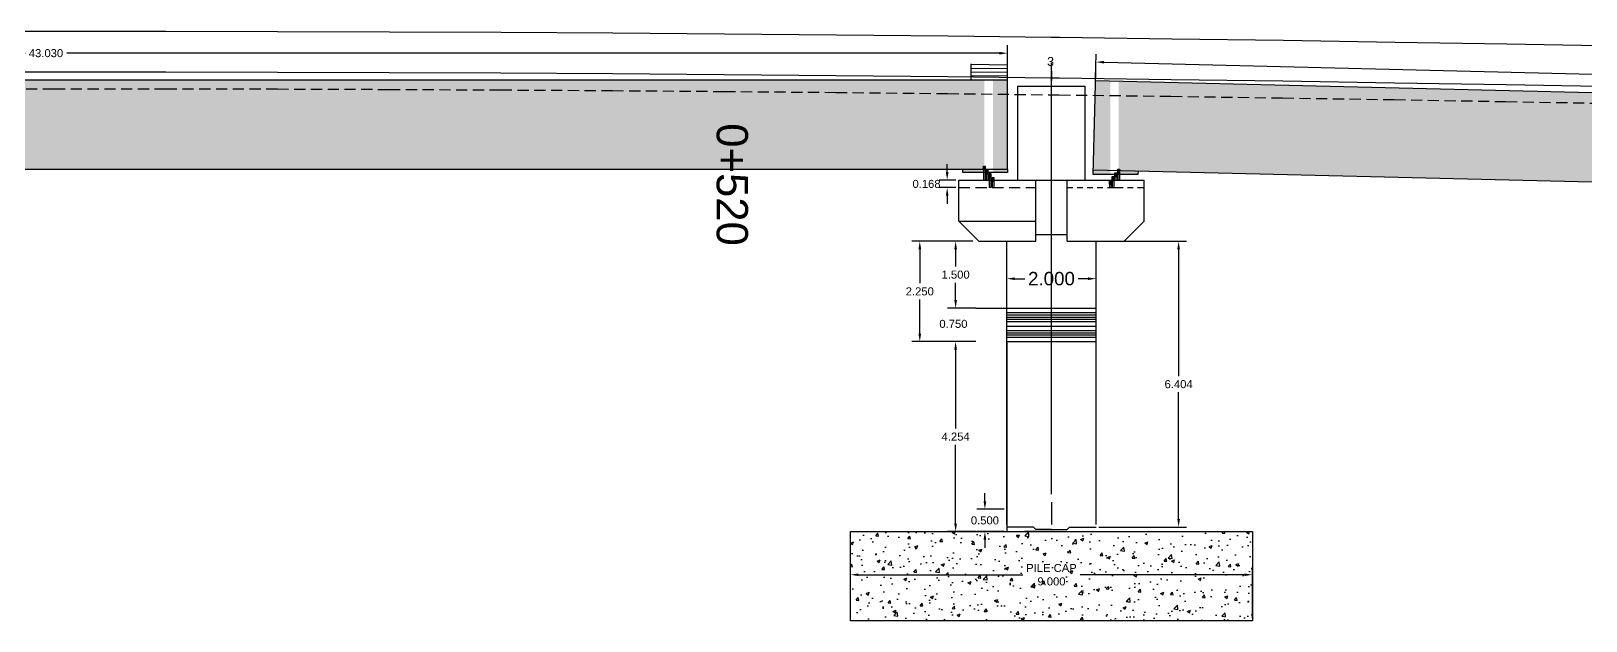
# Model space of a CAD drawing. Header units: inches. Extents: x 7464 to 8514, y 25455 to 25607.
# Drawn here: x 7968.26 to 8003.05, y 25549.64 to 25562.85 of the extents above; entities that cross this region are included whole.
import ezdxf

# ---------------------------------------------------------------- set-up
doc = ezdxf.new("R2010")
doc.units = ezdxf.units.IN
doc.header["$MEASUREMENT"] = 0
doc.linetypes.add('HIDDEN', pattern=[0.375, 0.25, -0.125])
doc.layers.add('DIM', color=4, linetype='Continuous')
doc.layers.add('STR-SECARROW', color=2, linetype='Continuous')
doc.styles.get("Standard").update_dxf_attribs({"font": 'arial.ttf'})
doc.dimstyles.get("Standard").update_dxf_attribs({"dimtxt": 0.18, "dimasz": 0.18, "dimexe": 0.18, "dimexo": 0.0625, "dimgap": 0.09, "dimtad": 0, "dimtih": 1, "dimtoh": 1, "dimdec": 3, "dimzin": 0, "dimdsep": 46, "dimtxsty": 'Standard', "dimcen": 0.09, "dimadec": 0, "dimazin": 0, "dimtfac": 1, "dimtdec": 3, "dimtofl": 0, "dimtmove": 0, "dimatfit": 3, "dimfxl": 1, "dimtolj": 1, "dimtzin": 0, "dimarcsym": 0})
pattern_1 = [(50, (7463.77217, 25341.85863), (0.35863009, -0.03137607), [0.0375, -0.4125]), (355, (7463.77217, 25341.85863), (-0.06937567, 0.37609607), [0.03, -0.33]), (100.4514, (7463.80206, 25341.856), (0.2892547, 0.34471977), [0.0318701, -0.35057106]), (46.1842, (7463.77217, 25341.95863), (0.53362052, -0.0827595), [0.05625, -0.61875]), (96.6356, (7463.81664, 25341.95173), (0.46733135, 0.48705894), [0.04780514, -0.5258565]), (351.1842, (7463.77217, 25341.9586), (0.46733097, 0.4870593), [0.045, -0.495]), (21, (7463.82217, 25341.93363), (0.29845353, -0.20130945), [0.0375, -0.4125]), (326, (7463.82217, 25341.93363), (0.12165767, 0.36257502), [0.03, -0.33]), (71.4514, (7463.84704, 25341.91685), (0.42011131, 0.16126525), [0.0318701, -0.35057106]), (37.5, (7463.77217, 25341.85863), (0.006079928, 0.166446927), [0, -0.326, 0, -0.335, 0, -0.33125]), (7.5, (7463.77217, 25341.85863), (0.13153477, 0.197205856), [0, -0.191, 0, -0.3185, 0, -0.12625]), (327.5, (7463.66067, 25341.85863), (0.266911218, -0.011277436), [0, -0.125, 0, -0.39, 0, -0.5175]), (317.5, (7463.61067, 25341.85863), (0.291593085, 0.05005249), [0, -0.1625, 0, -0.259, 0, -0.3675])]

# ---------------------------------------------------------------- blocks, each defined once
blk = doc.blocks.new('*D4')
at = {"color": 0, "lineweight": -2, "transparency": 16777216}
for p, q in [((7990.092, 25557.372), (7990.092, 25557.489)), ((7990.272, 25557.309), (7990.494, 25557.309)), ((7991.912, 25557.309), (7991.69, 25557.309)), ((7992.092, 25557.372), (7992.092, 25557.489))]:
    blk.add_line(p, q, dxfattribs=at)
at = {"color": 0, "transparency": 16777216}
for points in [[(7990.272, 25557.339), (7990.272, 25557.279), (7990.092, 25557.309)], [(7991.912, 25557.339), (7991.912, 25557.279), (7992.092, 25557.309)]]:
    blk.add_solid(points, dxfattribs=at)
at = {"layer": 'Defpoints', "color": 0, "transparency": 16777216}
for p in [(7990.092, 25557.309), (7992.092, 25557.309), (7992.092, 25557.309)]:
    blk.add_point(p, dxfattribs=at)
at = {"color": 0, "transparency": 16777216, "insert": (7991.092, 25557.309), "char_height": 0.3, "attachment_point": 5}
blk.add_mtext('\\A1;2.000', dxfattribs=at)
blk = doc.blocks.new('*D6')
at = {"color": 0, "lineweight": -2, "transparency": 16777216}
for p, q in [((7986.592, 25549.707), (7986.592, 25550.859)), ((7986.772, 25550.679), (7990.451, 25550.679)), ((7995.412, 25550.679), (7991.733, 25550.679)), ((7995.592, 25549.707), (7995.592, 25550.859))]:
    blk.add_line(p, q, dxfattribs=at)
at = {"color": 0, "transparency": 16777216}
for points in [[(7986.772, 25550.709), (7986.772, 25550.649), (7986.592, 25550.679)], [(7995.412, 25550.709), (7995.412, 25550.649), (7995.592, 25550.679)]]:
    blk.add_solid(points, dxfattribs=at)
at = {"layer": 'Defpoints', "color": 0, "transparency": 16777216}
for p in [(7995.592, 25550.679), (7986.592, 25549.645), (7995.592, 25549.645)]:
    blk.add_point(p, dxfattribs=at)
at = {"color": 0, "transparency": 16777216, "insert": (7991.092, 25550.679), "char_height": 0.18, "attachment_point": 5}
blk.add_mtext('\\A1;PILE CAP\\P9.000', dxfattribs=at)
blk = doc.blocks.new('*D22')
at = {"color": 0, "lineweight": -2, "transparency": 16777216}
for p, q in [((7988.947, 25556.829), (7988.947, 25557.009)), ((7989.396, 25556.649), (7988.767, 25556.649)), ((7989.396, 25555.899), (7988.767, 25555.899)), ((7988.947, 25555.719), (7988.947, 25555.539))]:
    blk.add_line(p, q, dxfattribs=at)
at = {"color": 0, "transparency": 16777216}
for points in [[(7988.917, 25556.829), (7988.977, 25556.829), (7988.947, 25556.649)], [(7988.917, 25555.719), (7988.977, 25555.719), (7988.947, 25555.899)]]:
    blk.add_solid(points, dxfattribs=at)
at = {"layer": 'Defpoints', "color": 0, "transparency": 16777216}
for p in [(7989.459, 25556.649), (7988.947, 25555.899), (7989.459, 25555.899)]:
    blk.add_point(p, dxfattribs=at)
at = {"color": 0, "transparency": 16777216, "insert": (7988.898, 25556.297), "char_height": 0.18, "attachment_point": 5}
blk.add_mtext('\\A1;0.750', dxfattribs=at)
blk = doc.blocks.new('*D23')
at = {"color": 0, "lineweight": -2, "transparency": 16777216}
for p, q in [((7989.334, 25558.149), (7987.965, 25558.149)), ((7988.145, 25557.969), (7988.145, 25557.206)), ((7988.145, 25556.079), (7988.145, 25556.842)), ((7989.334, 25555.899), (7987.965, 25555.899))]:
    blk.add_line(p, q, dxfattribs=at)
at = {"color": 0, "transparency": 16777216}
for points in [[(7988.115, 25557.969), (7988.175, 25557.969), (7988.145, 25558.149)], [(7988.115, 25556.079), (7988.175, 25556.079), (7988.145, 25555.899)]]:
    blk.add_solid(points, dxfattribs=at)
at = {"layer": 'Defpoints', "color": 0, "transparency": 16777216}
for p in [(7988.145, 25558.149), (7989.396, 25558.149), (7989.396, 25555.899)]:
    blk.add_point(p, dxfattribs=at)
at = {"color": 0, "transparency": 16777216, "insert": (7988.145, 25557.024), "char_height": 0.18, "attachment_point": 5}
blk.add_mtext('\\A1;2.250', dxfattribs=at)
blk = doc.blocks.new('*D24')
at = {"color": 0, "lineweight": -2, "transparency": 16777216}
for p, q in [((7989.396, 25555.899), (7988.767, 25555.899)), ((7988.947, 25555.719), (7988.947, 25553.954)), ((7988.947, 25551.825), (7988.947, 25553.59)), ((7989.396, 25551.645), (7988.767, 25551.645))]:
    blk.add_line(p, q, dxfattribs=at)
at = {"color": 0, "transparency": 16777216}
for points in [[(7988.917, 25555.719), (7988.977, 25555.719), (7988.947, 25555.899)], [(7988.917, 25551.825), (7988.977, 25551.825), (7988.947, 25551.645)]]:
    blk.add_solid(points, dxfattribs=at)
at = {"layer": 'Defpoints', "color": 0, "transparency": 16777216}
for p in [(7988.947, 25555.899), (7989.459, 25555.899), (7989.459, 25551.645)]:
    blk.add_point(p, dxfattribs=at)
at = {"color": 0, "transparency": 16777216, "insert": (7988.947, 25553.772), "char_height": 0.18, "attachment_point": 5}
blk.add_mtext('\\A1;4.254', dxfattribs=at)
blk = doc.blocks.new('*D21')
at = {"color": 0, "lineweight": -2, "transparency": 16777216}
for p, q in [((7989.334, 25558.149), (7988.767, 25558.149)), ((7988.947, 25557.969), (7988.947, 25557.581)), ((7988.947, 25556.829), (7988.947, 25557.217)), ((7989.334, 25556.649), (7988.767, 25556.649))]:
    blk.add_line(p, q, dxfattribs=at)
at = {"color": 0, "transparency": 16777216}
for points in [[(7988.917, 25557.969), (7988.977, 25557.969), (7988.947, 25558.149)], [(7988.917, 25556.829), (7988.977, 25556.829), (7988.947, 25556.649)]]:
    blk.add_solid(points, dxfattribs=at)
at = {"layer": 'Defpoints', "color": 0, "transparency": 16777216}
for p in [(7988.947, 25558.149), (7989.396, 25558.149), (7989.396, 25556.649)]:
    blk.add_point(p, dxfattribs=at)
at = {"color": 0, "transparency": 16777216, "insert": (7988.947, 25557.399), "char_height": 0.18, "attachment_point": 5}
blk.add_mtext('\\A1;1.500', dxfattribs=at)
blk = doc.blocks.new('*D97')
at = {"layer": 'Defpoints', "color": 0, "transparency": 16777216}
for p in [(7988.758, 25559.517), (7989.018, 25559.517), (7989.018, 25559.349)]:
    blk.add_point(p, dxfattribs=at)
at = {"layer": 'STR-SECARROW', "color": 0, "lineweight": -2, "transparency": 16777216}
for p, q in [((7988.758, 25559.697), (7988.758, 25559.877)), ((7988.955, 25559.517), (7988.578, 25559.517)), ((7988.955, 25559.349), (7988.578, 25559.349)), ((7988.758, 25559.169), (7988.758, 25558.989))]:
    blk.add_line(p, q, dxfattribs=at)
at = {"layer": 'STR-SECARROW', "color": 0, "transparency": 16777216}
for points in [[(7988.728, 25559.697), (7988.788, 25559.697), (7988.758, 25559.517)], [(7988.728, 25559.169), (7988.788, 25559.169), (7988.758, 25559.349)]]:
    blk.add_solid(points, dxfattribs=at)
at = {"layer": 'STR-SECARROW', "color": 0, "transparency": 16777216, "insert": (7988.296, 25559.431), "char_height": 0.18, "attachment_point": 5}
blk.add_mtext('\\A1;0.168', dxfattribs=at)
blk = doc.blocks.new('*D114')
at = {"layer": 'Defpoints', "color": 0, "transparency": 16777216}
for p in [(7990.092, 25552.145), (7989.602, 25551.645), (7990.092, 25551.645)]:
    blk.add_point(p, dxfattribs=at)
at = {"layer": 'DIM', "color": 0, "lineweight": -2, "transparency": 16777216}
for p, q in [((7989.602, 25552.325), (7989.602, 25552.505)), ((7990.03, 25552.145), (7989.422, 25552.145)), ((7990.03, 25551.645), (7989.422, 25551.645)), ((7989.602, 25551.465), (7989.602, 25551.285))]:
    blk.add_line(p, q, dxfattribs=at)
at = {"layer": 'DIM', "color": 0, "transparency": 16777216}
for points in [[(7989.572, 25552.325), (7989.632, 25552.325), (7989.602, 25552.145)], [(7989.572, 25551.465), (7989.632, 25551.465), (7989.602, 25551.645)]]:
    blk.add_solid(points, dxfattribs=at)
at = {"layer": 'DIM', "color": 0, "transparency": 16777216, "insert": (7989.602, 25551.895), "char_height": 0.18, "attachment_point": 5}
blk.add_mtext('\\A1;0.500', dxfattribs=at)
blk = doc.blocks.new('*D136')
at = {"color": 0, "lineweight": -2, "transparency": 16777216}
for p, q in [((7947.077, 25561.826), (7947.077, 25562.539)), ((7990.107, 25561.826), (7990.107, 25562.539)), ((7947.257, 25562.359), (7968.125, 25562.359)), ((7989.927, 25562.359), (7969.059, 25562.359))]:
    blk.add_line(p, q, dxfattribs=at)
at = {"color": 0, "transparency": 16777216}
for points in [[(7947.257, 25562.389), (7947.257, 25562.329), (7947.077, 25562.359)], [(7989.927, 25562.389), (7989.927, 25562.329), (7990.107, 25562.359)]]:
    blk.add_solid(points, dxfattribs=at)
at = {"layer": 'Defpoints', "color": 0, "transparency": 16777216}
for p in [(7990.107, 25562.359), (7947.077, 25561.764), (7990.107, 25561.763)]:
    blk.add_point(p, dxfattribs=at)
at = {"color": 0, "transparency": 16777216, "insert": (7968.592, 25562.359), "char_height": 0.18, "attachment_point": 5}
blk.add_mtext('\\A1;43.030', dxfattribs=at)
blk = doc.blocks.new('*D137')
at = {"color": 0, "lineweight": -2, "transparency": 16777216}
for p, q in [((7992.08, 25561.802), (7992.093, 25562.341)), ((7992.269, 25562.157), (8013.131, 25561.649)), ((8034.926, 25561.119), (8014.065, 25561.626)), ((8035.097, 25560.756), (8035.111, 25561.295))]:
    blk.add_line(p, q, dxfattribs=at)
at = {"color": 0, "transparency": 16777216}
for points in [[(7992.27, 25562.187), (7992.268, 25562.127), (7992.089, 25562.161)], [(8034.927, 25561.149), (8034.926, 25561.089), (8035.106, 25561.115)]]:
    blk.add_solid(points, dxfattribs=at)
at = {"layer": 'Defpoints', "color": 0, "transparency": 16777216}
for p in [(7992.089, 25562.161), (7992.079, 25561.739), (8035.096, 25560.693)]:
    blk.add_point(p, dxfattribs=at)
at = {"color": 0, "transparency": 16777216, "insert": (8013.598, 25561.638), "char_height": 0.18, "attachment_point": 5}
blk.add_mtext('\\A1;43.030', dxfattribs=at)
blk = doc.blocks.new('*D160')
at = {"color": 0, "lineweight": -2, "transparency": 16777216}
for p, q in [((7992.143, 25558.149), (7994.117, 25558.149)), ((7993.937, 25557.969), (7993.937, 25555.129)), ((7993.937, 25551.925), (7993.937, 25554.765)), ((7992.155, 25551.745), (7994.117, 25551.745))]:
    blk.add_line(p, q, dxfattribs=at)
at = {"color": 0, "transparency": 16777216}
for points in [[(7993.907, 25557.969), (7993.967, 25557.969), (7993.937, 25558.149)], [(7993.907, 25551.925), (7993.967, 25551.925), (7993.937, 25551.745)]]:
    blk.add_solid(points, dxfattribs=at)
at = {"layer": 'Defpoints', "color": 0, "transparency": 16777216}
for p in [(7992.08, 25558.149), (7993.937, 25558.149), (7992.092, 25551.745)]:
    blk.add_point(p, dxfattribs=at)
at = {"color": 0, "transparency": 16777216, "insert": (7993.937, 25554.947), "char_height": 0.18, "attachment_point": 5}
blk.add_mtext('\\A1;6.404', dxfattribs=at)

msp = doc.modelspace()

# ---------------------------------------------------------------- hatches: boundary and pattern name
h = msp.add_hatch()
h.set_pattern_fill('ANSI31', color=4, scale=0.2, style=0)
h.set_pattern_definition([(45, (7463.80732, 25341.99002), (-0.0176776695, 0.0176776695), [])])
h.paths.add_polyline_path([(7989.5672, 25559.8321), (7989.5672, 25559.7451), (7989.6071, 25559.7451), (7989.6071, 25559.8321)])
h = msp.add_hatch()
h.set_pattern_fill('ANSI31', color=4, scale=0.2, style=0)
h.set_pattern_definition([(45, (7463.87032, 25341.905275), (-0.0176776695, 0.0176776695), [])])
h.paths.add_polyline_path([(7989.6302, 25559.7473), (7989.6302, 25559.6603), (7989.6701, 25559.6603), (7989.6701, 25559.7473)])
h = msp.add_hatch()
h.set_pattern_fill('ANSI31', color=4, scale=0.2, style=0)
h.set_pattern_definition([(45, (7466.75332, 25341.835441), (-0.0176776695, 0.0176776695), [])])
h.paths.add_polyline_path([(7992.5132, 25559.6775), (7992.5132, 25559.5905), (7992.5531, 25559.5905), (7992.5531, 25559.6775)])
h = msp.add_hatch()
h.set_pattern_fill('ANSI31', color=4, scale=0.2, style=0)
h.set_pattern_definition([(45, (7466.81632, 25341.918642), (-0.0176776695, 0.0176776695), [])])
h.paths.add_polyline_path([(7992.5762, 25559.7607), (7992.5762, 25559.6737), (7992.6161, 25559.6737), (7992.6161, 25559.7607)])
h = msp.add_hatch()
h.set_pattern_fill('ANSI31', color=4, scale=0.2, style=0)
h.set_pattern_definition([(45, (7463.93432, 25341.820518), (-0.0176776695, 0.0176776695), [])])
h.paths.add_polyline_path([(7989.6942, 25559.6626), (7989.6942, 25559.5756), (7989.7341, 25559.5756), (7989.7341, 25559.6626)])
h = msp.add_hatch()
h.set_pattern_fill('ANSI31', color=4, scale=0.2, style=0)
h.set_pattern_definition([(45, (7464.00432, 25341.73569), (-0.0176776695, 0.0176776695), [])])
h.paths.add_polyline_path([(7989.7642, 25559.5777), (7989.7642, 25559.4907), (7989.8041, 25559.4907), (7989.8041, 25559.5777)])
h = msp.add_hatch()
h.set_pattern_fill('ANSI31', color=4, scale=0.2, style=0)
h.set_pattern_definition([(45, (7466.62732, 25341.66904), (-0.0176776695, 0.0176776695), [])])
h.paths.add_polyline_path([(7992.3872, 25559.5111), (7992.3872, 25559.4241), (7992.4271, 25559.4241), (7992.4271, 25559.5111)])
h = msp.add_hatch()
h.set_pattern_fill('ANSI31', color=4, scale=0.2, style=0)
h.set_pattern_definition([(45, (7466.69032, 25341.75224), (-0.0176776695, 0.0176776695), [])])
h.paths.add_polyline_path([(7992.4502, 25559.5943), (7992.4502, 25559.5073), (7992.4901, 25559.5073), (7992.4901, 25559.5943)])
h = msp.add_hatch()
h.set_pattern_fill('AR-CONC', color=256, scale=0.1, style=0)
h.set_pattern_definition([(50, (7553.79217, 25341.54777), (0.7172602, -0.0627521), [0.075, -0.825]), (355, (7553.7922, 25341.5478), (-0.1387513, 0.7521921), [0.06, -0.66]), (100.4514, (7553.85194, 25341.54254), (0.5785094, 0.6894395), [0.0637402, -0.7011421]), (46.1842, (7553.7922, 25341.7478), (1.067241, -0.165519), [0.1125, -1.2375]), (96.6356, (7553.8811, 25341.734), (0.9346627, 0.9741179), [0.0956103, -1.051713]), (351.1842, (7553.7922, 25341.7478), (0.934662, 0.9741186), [0.09, -0.99]), (21, (7553.89217, 25341.69777), (0.59690705, -0.4026189), [0.075, -0.825]), (326, (7553.8922, 25341.6978), (0.2433153, 0.72515), [0.06, -0.66]), (71.4514, (7553.9419, 25341.6642), (0.8402226, 0.3225305), [0.0637402, -0.7011421]), (37.5, (7553.79217, 25341.54777), (0.01215986, 0.33289385), [0, -0.652, 0, -0.67, 0, -0.6625]), (7.5, (7553.79217, 25341.54777), (0.26306954, 0.3944117), [0, -0.382, 0, -0.637, 0, -0.2525]), (327.5, (7553.56917, 25341.54777), (0.53382244, -0.02255487), [0, -0.25, 0, -0.78, 0, -1.035]), (317.5, (7553.46917, 25341.54777), (0.58318617, 0.100105), [0, -0.325, 0, -0.518, 0, -0.735])])
h.paths.add_polyline_path([(7995.5922, 25551.6448), (7986.5922, 25551.6448), (7986.5922, 25549.6448), (7995.5922, 25549.6448)])
at = {"layer": 'DIM'}
h = msp.add_hatch(dxfattribs=at)
h.set_pattern_fill('AR-CONC', color=125, scale=0.05, style=0)
h.set_pattern_definition(pattern_1)
h.paths.add_polyline_path([(7947.4072, 25561.7639), (7947.0771, 25561.7639), (7947.0771, 25559.7639), (7947.4072, 25559.7639)])
h.paths.add_polyline_path([(7947.4072, 25559.6889), (7947.4072, 25559.7639), (7947.0771, 25559.7639), (7947.0771, 25559.6889)])
h.paths.add_polyline_path([(7948.0771, 25559.6889), (7948.0771, 25559.7639), (7947.6161, 25559.7639), (7947.6161, 25559.746), (7947.6161, 25559.6889)])
h.paths.add_polyline_path([(7989.5672, 25559.7634), (7989.5672, 25559.8321), (7989.5872, 25559.8321), (7989.5872, 25561.7634), (7947.5962, 25561.7639), (7947.5962, 25559.833), (7947.6161, 25559.833), (7947.6161, 25559.7639)])
h.paths.add_polyline_path([(7990.1071, 25561.7634), (7989.7842, 25561.7634), (7989.7842, 25559.7634), (7990.1071, 25559.7634)])
h.paths.add_polyline_path([(7990.1071, 25559.6884), (7990.1071, 25559.7634), (7989.7842, 25559.7634), (7989.7842, 25559.6884)])
h.paths.add_polyline_path([(7989.5672, 25559.6884), (7989.5672, 25559.7451), (7989.5672, 25559.7634), (7989.1071, 25559.7634), (7989.1071, 25559.6884)])
h.paths.add_polyline_path([(7948.5174, 25559.9371), (7949.2367, 25559.9371), (7949.2367, 25560.3081), (7948.5174, 25560.3081)], flags=24)
h.paths.add_polyline_path([(7988.9588, 25561.3047), (7989.678, 25561.3047), (7989.678, 25561.6756), (7988.9588, 25561.6756)], flags=9)
h.paths.add_polyline_path([(7986.0837, 25559.7797), (7987.2923, 25559.7797), (7987.2923, 25560.451), (7986.0837, 25560.451)], flags=24)
h.paths.add_polyline_path([(7949.8763, 25559.7186), (7951.085, 25559.7186), (7951.085, 25560.3899), (7949.8763, 25560.3899)], flags=9)
h.paths.add_polyline_path([(7983.2145, 25561.0065), (7983.2145, 25557.91), (7984.657, 25557.91), (7984.657, 25561.0065)], flags=9)
h.paths.add_polyline_path([(7963.2145, 25561.0495), (7963.2145, 25557.953), (7964.657, 25557.953), (7964.657, 25561.0495)], flags=9)
h = msp.add_hatch(dxfattribs=at)
h.set_pattern_fill('AR-CONC', color=125, scale=0.05, style=0)
h.set_pattern_definition(pattern_1)
h.paths.add_polyline_path([(7992.4072, 25561.7314), (7992.0787, 25561.7394), (7992.03, 25559.74), (7992.4072, 25559.7308)])
h.paths.add_polyline_path([(7992.4072, 25559.7308), (7992.03, 25559.74), (7992.0276, 25559.6407), (7992.4072, 25559.6407)])
h.paths.add_polyline_path([(7993.0294, 25559.7157), (7992.6161, 25559.7257), (7992.6161, 25559.6407), (7993.0276, 25559.6407)], flags=17)
h.paths.add_polyline_path([(7992.5962, 25561.7268), (7992.5962, 25559.7607), (7992.6161, 25559.7607), (7992.6161, 25559.7257), (7993.0294, 25559.7157), (8034.5672, 25558.7054), (8034.5672, 25558.7743), (8034.5842, 25560.7055)])
h.paths.add_polyline_path([(8035.0959, 25560.6931), (8034.7762, 25560.7009), (8034.7762, 25558.7003), (8035.0473, 25558.6937)])
h.paths.add_polyline_path([(8035.0473, 25558.6937), (8034.7762, 25558.7003), (8034.7762, 25558.6187), (8035.0455, 25558.6187)])
h.paths.add_polyline_path([(8034.5672, 25558.6873), (8034.5672, 25558.7054), (8034.0479, 25558.718), (8034.0455, 25558.6187), (8034.5672, 25558.6187)])
h.paths.add_polyline_path([(8030.9113, 25558.8136), (8032.1207, 25558.8136), (8032.1207, 25559.4849), (8030.9113, 25559.4849)], flags=24)
h.paths.add_polyline_path([(7993.6526, 25559.7471), (7994.8613, 25559.7471), (7994.8613, 25560.4184), (7993.6526, 25560.4184)], flags=24)
h.paths.add_polyline_path([(8023.2145, 25560.4195), (8023.2145, 25557.323), (8024.657, 25557.323), (8024.657, 25560.4195)], flags=9)
h.paths.add_polyline_path([(8003.2145, 25560.7965), (8003.2145, 25557.7), (8004.657, 25557.7), (8004.657, 25560.7965)], flags=9)

# ---------------------------------------------------------------- linework, layer by layer
at = {"color": 0}
for p, q in [((7991.0922, 25552.4862), (7991.0922, 25562.1409)), ((7989.0178, 25558.5991), (7989.0178, 25559.5171)), ((7990.7428, 25558.1491), (7990.7428, 25559.5171)), ((7991.4428, 25558.1491), (7991.4428, 25559.5171)), ((7993.1678, 25558.5991), (7993.1678, 25559.5171)), ((7989.4678, 25558.1491), (7989.0178, 25558.5991)), ((7990.7428, 25558.2991), (7991.4428, 25558.2991)), ((7992.7178, 25558.1491), (7993.1678, 25558.5991)), ((7989.4678, 25558.1491), (7990.7428, 25558.1491)), ((7990.0922, 25551.8026), (7990.0922, 25558.1491)), ((7991.4428, 25558.1491), (7992.7178, 25558.1491)), ((7992.0922, 25551.8026), (7992.0922, 25558.1491))]:
    msp.add_line(p, q, dxfattribs=at)
for p, q in [((7991.0922, 25561.9634), (7991.0922, 25561.7433)), ((7990.3422, 25559.5171), (7990.3422, 25561.6171)), ((7990.3422, 25561.6171), (7991.8422, 25561.6171)), ((7991.8422, 25559.5171), (7991.8422, 25561.6171)), ((7989.0178, 25559.5171), (7993.1678, 25559.5171)), ((7989.0178, 25559.5171), (7993.1678, 25559.5171)), ((7990.0922, 25556.6491), (7992.0922, 25556.6491)), ((7990.0922, 25555.8991), (7992.0922, 25555.8991)), ((7991.0922, 25552.3026), (7991.0922, 25551.8026)), ((7990.6922, 25551.7448), (7990.0922, 25551.7448)), ((7990.7422, 25551.6948), (7990.6922, 25551.7448)), ((7991.0922, 25551.6948), (7990.7422, 25551.6948)), ((7991.0922, 25551.6948), (7991.4422, 25551.6948)), ((7991.4422, 25551.6948), (7991.4922, 25551.7448)), ((7991.4922, 25551.7448), (7992.0922, 25551.7448)), ((7986.5922, 25549.6448), (7986.5922, 25551.6448)), ((7986.5922, 25551.6448), (7995.5922, 25551.6448)), ((7991.0922, 25551.6448), (7990.4908, 25551.6448)), ((7991.0922, 25551.6448), (7994.0922, 25551.6448)), ((7995.5922, 25551.6448), (7995.5922, 25549.6448)), ((7995.5922, 25549.6448), (7986.5922, 25549.6448))]:
    msp.add_line(p, q)
at = {"color": 4}
for p, q in [((7989.1071, 25559.6884), (7989.1071, 25559.7634)), ((7990.1071, 25559.6884), (7989.1071, 25559.6884)), ((7990.1071, 25559.7634), (7990.1071, 25559.6884)), ((7990.0922, 25556.2491), (7992.0922, 25556.2491))]:
    msp.add_line(p, q, dxfattribs=at)
at = {"color": 3}
for p, q in [((7990.0922, 25556.5491), (7992.0922, 25556.5491)), ((7990.0922, 25556.4991), (7992.0922, 25556.4991)), ((7990.0922, 25556.4491), (7992.0922, 25556.4491)), ((7990.0922, 25556.3991), (7992.0922, 25556.3991)), ((7990.0922, 25556.3491), (7992.0922, 25556.3491)), ((7990.0922, 25556.1491), (7992.0922, 25556.1491)), ((7990.0922, 25556.0991), (7992.0922, 25556.0991)), ((7990.0922, 25556.0491), (7992.0922, 25556.0491)), ((7990.0922, 25555.9991), (7992.0922, 25555.9991))]:
    msp.add_line(p, q, dxfattribs=at)
at = {"color": 6}
for points in [[(7966.2713, 25562.8536), (7968.7719, 25562.8546), (7971.2732, 25562.8536), (7973.7744, 25562.8476), (7976.2753, 25562.8386), (7978.7762, 25562.8266), (7981.2773, 25562.8116), (7983.7784, 25562.7926), (7986.2794, 25562.7706), (7988.7805, 25562.7446), (7991.0804, 25562.7176), (7991.2808, 25562.7156), (7993.7824, 25562.6836), (7996.2835, 25562.6475), (7998.7844, 25562.6085), (8001.2854, 25562.5665), (8003.7866, 25562.5205)], [(7989.2906, 25562.0265), (7990.1101, 25562.0169)]]:
    msp.add_lwpolyline(points, dxfattribs=at)
at = {"color": 1}
msp.add_lwpolyline([(7989.2906, 25562.1105), (7990.1111, 25562.1009)], dxfattribs=at)
at = {"color": 110}
msp.add_lwpolyline([(7966.2724, 25561.9436), (7968.7722, 25561.9446), (7971.272, 25561.9436), (7973.7717, 25561.9376), (7976.2715, 25561.9286), (7978.7713, 25561.9166), (7981.2711, 25561.9016), (7983.7709, 25561.8826), (7986.2707, 25561.8606), (7988.7704, 25561.8346), (7991.0705, 25561.8076), (7991.2704, 25561.8056), (7993.77, 25561.7736), (7996.2698, 25561.7376), (7998.7696, 25561.6986), (8001.2694, 25561.6567), (8003.7692, 25561.6107)], dxfattribs=at)
at = {"color": 3}
msp.add_lwpolyline([(7989.2906, 25561.9425), (7990.1091, 25561.9329)], dxfattribs=at)
at = {"color": 2}
msp.add_lwpolyline([(7989.2906, 25561.8585), (7990.1081, 25561.8489)], dxfattribs=at)
at = {"color": 40, "linetype": 'HIDDEN'}
msp.add_lwpolyline([(7966.2728, 25561.5636), (7968.7724, 25561.5646), (7971.2714, 25561.5636), (7973.7706, 25561.5576), (7976.2699, 25561.5486), (7978.7693, 25561.5366), (7981.2685, 25561.5216), (7983.7678, 25561.5026), (7986.267, 25561.4807), (7988.7662, 25561.4547), (7991.0663, 25561.4277), (7991.2661, 25561.4257), (7993.7649, 25561.3937), (7996.2641, 25561.3577), (7998.7635, 25561.3187), (8001.2627, 25561.2767), (8003.7619, 25561.2307)], dxfattribs=at)
at = {"layer": 'DIM', "color": 2}
for p, q in [((7989.2906, 25562.1215), (7989.2906, 25561.7634)), ((7990.1071, 25561.7634), (7990.1112, 25562.1119)), ((7989.5672, 25559.7451), (7989.5672, 25559.5171)), ((7989.6071, 25559.7451), (7989.6071, 25559.5171)), ((7989.7341, 25559.3491), (7989.6942, 25559.3491)), ((7992.3872, 25559.3491), (7992.5646, 25559.3491)), ((7989.0178, 25558.5991), (7990.7428, 25558.5991)), ((7989.3962, 25556.6491), (7990.0922, 25556.6491)), ((7990.0922, 25555.8991), (7990.0922, 25551.8026)), ((7990.0922, 25552.1448), (7990.0922, 25551.6448))]:
    msp.add_line(p, q, dxfattribs=at)
at = {"layer": 'DIM', "color": 2, "linetype": 'HIDDEN'}
msp.add_line((7989.0178, 25559.3491), (7990.7428, 25559.3491), dxfattribs=at)
at = {"layer": 'DIM', "color": 2, "linetype": 'HIDDEN', "ltscale": 0.5}
msp.add_line((7991.4428, 25559.3491), (7993.1678, 25559.3491), dxfattribs=at)
at = {"layer": 'DIM', "color": 2}
for points in [[(7989.5672, 25559.8321), (7989.6071, 25559.8321), (7989.6071, 25559.7451), (7989.5672, 25559.7451)], [(7989.6302, 25559.7473), (7989.6701, 25559.7473), (7989.6701, 25559.6603), (7989.6302, 25559.6603)], [(7992.5132, 25559.6775), (7992.5531, 25559.6775), (7992.5531, 25559.5905), (7992.5132, 25559.5905)], [(7992.5762, 25559.7607), (7992.6161, 25559.7607), (7992.6161, 25559.6737), (7992.5762, 25559.6737)], [(7989.6942, 25559.6626), (7989.7341, 25559.6626), (7989.7341, 25559.5756), (7989.6942, 25559.5756)], [(7989.7642, 25559.5777), (7989.8041, 25559.5777), (7989.8041, 25559.4907), (7989.7642, 25559.4907)], [(7992.3872, 25559.5111), (7992.4271, 25559.5111), (7992.4271, 25559.4241), (7992.3872, 25559.4241)], [(7992.4502, 25559.5943), (7992.4901, 25559.5943), (7992.4901, 25559.5073), (7992.4502, 25559.5073)]]:
    msp.add_lwpolyline(points, close=True, dxfattribs=at)
at = {"layer": 'STR-SECARROW', "color": 6}
for p, q in [((7947.0771, 25561.7639), (7990.1071, 25561.7634)), ((7990.1071, 25559.7634), (7990.1071, 25561.7634)), ((7992.0276, 25559.6407), (7992.0838, 25561.9512)), ((8035.0959, 25560.6931), (7992.0787, 25561.7394)), ((7947.0771, 25559.7639), (7990.1071, 25559.7634)), ((8035.0473, 25558.6937), (7992.03, 25559.74)), ((7993.0294, 25559.7157), (7993.0276, 25559.6407)), ((7993.0276, 25559.6407), (7992.0276, 25559.6407))]:
    msp.add_line(p, q, dxfattribs=at)
at = {"layer": 'STR-SECARROW', "color": 2}
for p, q in [((7989.6302, 25559.6917), (7989.6302, 25559.5171)), ((7989.6701, 25559.6917), (7989.6701, 25559.5171)), ((7992.5132, 25559.6775), (7992.5132, 25559.5171)), ((7992.5132, 25559.6775), (7992.5531, 25559.6775)), ((7992.5531, 25559.6775), (7992.5531, 25559.5171)), ((7992.5762, 25559.7607), (7992.5762, 25559.5171)), ((7992.5762, 25559.7607), (7992.6161, 25559.7607)), ((7992.5762, 25559.6737), (7992.6161, 25559.6737)), ((7992.5762, 25559.6737), (7992.6161, 25559.6737)), ((7992.6161, 25559.7607), (7992.6161, 25559.5171)), ((7989.6302, 25559.6603), (7989.6701, 25559.6603)), ((7989.6942, 25559.5756), (7989.6942, 25559.3491)), ((7989.6942, 25559.5756), (7989.7341, 25559.5756)), ((7989.7341, 25559.5756), (7989.7341, 25559.3491)), ((7989.7642, 25559.5777), (7989.8041, 25559.5777)), ((7989.7642, 25559.5221), (7989.7642, 25559.3491)), ((7989.7642, 25559.4907), (7989.8041, 25559.4907)), ((7989.7642, 25559.4907), (7989.8041, 25559.4907)), ((7989.8041, 25559.5221), (7989.8041, 25559.3491)), ((7992.3872, 25559.5111), (7992.3872, 25559.3491)), ((7992.3872, 25559.5111), (7992.4271, 25559.5111)), ((7992.3872, 25559.4241), (7992.4271, 25559.4241)), ((7992.3872, 25559.4241), (7992.4271, 25559.4241)), ((7992.4271, 25559.5001), (7992.4271, 25559.3491)), ((7992.4502, 25559.5943), (7992.4502, 25559.3491)), ((7992.4502, 25559.5943), (7992.4901, 25559.5943)), ((7992.4502, 25559.5073), (7992.4901, 25559.5073)), ((7992.4502, 25559.5073), (7992.4901, 25559.5073)), ((7992.4901, 25559.5943), (7992.4901, 25559.3491)), ((7992.5132, 25559.5905), (7992.5531, 25559.5905)), ((7992.5132, 25559.5905), (7992.5531, 25559.5905))]:
    msp.add_line(p, q, dxfattribs=at)

# ---------------------------------------------------------------- texts
at = {"color": 4, "insert": (7990.9941, 25562.2734), "char_height": 0.2, "attachment_point": 1}
msp.add_mtext_dynamic_manual_height_columns('3', width=0.259788, gutter_width=1, heights=[0], dxfattribs=at)
at = {"insert": (7984.2996, 25560.7909), "char_height": 0.7, "attachment_point": 1, "rotation": 270}
msp.add_mtext_dynamic_manual_height_columns('0+520', width=0.815735, gutter_width=1, heights=[0], dxfattribs=at)

# ---------------------------------------------------------------- dimensions: what is measured, and where the dimension line sits
at = {"color": 0}
for p1, p2, distance, picture, middle in [((7947.0771, 25561.7639), (7990.1071, 25561.7634), 0.5956, '*D136', (7968.5921, 25562.3592)), ((8035.0959, 25560.6931), (7992.0787, 25561.7394), -0.4217, '*D137', (8013.5976, 25561.6378))]:
    dim = msp.add_aligned_dim(p1=p1, p2=p2, distance=distance, dimstyle='Standard', override={"dimfxl": 0.18}, dxfattribs=at)
    dim.commit()
    dim.dimension.update_dxf_attribs({"geometry": picture, "text_midpoint": middle})
at = {"color": 4}
for p1, p2, distance, picture, middle in [((7989.3962, 25555.8991), (7989.3962, 25558.1491), 1.2512, '*D23', (7988.145, 25557.0241)), ((7989.3962, 25556.6491), (7989.3962, 25558.1491), 0.449, '*D21', (7988.9472, 25557.3991)), ((7989.4587, 25551.6448), (7989.4587, 25555.8991), 0.5115, '*D24', (7988.9472, 25553.7719))]:
    dim = msp.add_aligned_dim(p1=p1, p2=p2, distance=distance, dimstyle='Standard', override={"dimfxl": 0.18}, dxfattribs=at)
    dim.commit()
    dim.dimension.update_dxf_attribs({"geometry": picture, "text_midpoint": middle})
at = {"color": 0}
dim = msp.add_linear_dim(base=(7993.9374, 25558.1491), p1=(7992.0922, 25551.7448), p2=(7992.0803, 25558.1491), angle=90, dimstyle='Standard', override={"dimfxl": 0.18}, dxfattribs=at)
dim.commit()
dim.dimension.update_dxf_attribs({"geometry": '*D160', "text_midpoint": (7993.9374, 25554.9469)})
dim = msp.add_aligned_dim(p1=(7990.0922, 25557.3094), p2=(7992.0922, 25557.3094), distance=0, dimstyle='Standard', override={"dimtxt": 0.3})
dim.commit()
dim.dimension.update_dxf_attribs({"geometry": '*D4', "text_midpoint": (7991.0922, 25557.3094)})
at = {"color": 4}
dim = msp.add_linear_dim(base=(7988.9472, 25555.8991), p1=(7989.4587, 25556.6491), p2=(7989.4587, 25555.8991), angle=270, dimstyle='Standard', override={"dimtmove": 2, "dimfxl": 0.18}, dxfattribs=at)
dim.commit()
dim.dimension.update_dxf_attribs({"geometry": '*D22', "text_midpoint": (7988.8975, 25556.2966), "dimtype": 161})
dim = msp.add_aligned_dim(p1=(7986.5922, 25549.6448), p2=(7995.5922, 25549.6448), distance=1.0344, text='PILE CAP\\P<>', dimstyle='Standard')
dim.commit()
dim.dimension.update_dxf_attribs({"geometry": '*D6', "text_midpoint": (7991.0922, 25550.6792)})
at = {"layer": 'DIM', "color": 2}
dim = msp.add_aligned_dim(p1=(7990.0922, 25552.1448), p2=(7990.0922, 25551.6448), distance=-0.4903, dimstyle='Standard', dxfattribs=at)
dim.commit()
dim.dimension.update_dxf_attribs({"geometry": '*D114', "text_midpoint": (7989.6018, 25551.8948)})
at = {"layer": 'STR-SECARROW', "color": 2}
dim = msp.add_linear_dim(base=(7988.7583, 25559.5171), p1=(7989.0178, 25559.3491), p2=(7989.0178, 25559.5171), angle=90, dimstyle='Standard', override={"dimtmove": 2}, dxfattribs=at)
dim.commit()
dim.dimension.update_dxf_attribs({"geometry": '*D97', "text_midpoint": (7988.2962, 25559.4306), "dimtype": 161})

doc.saveas('drawing.dxf')
